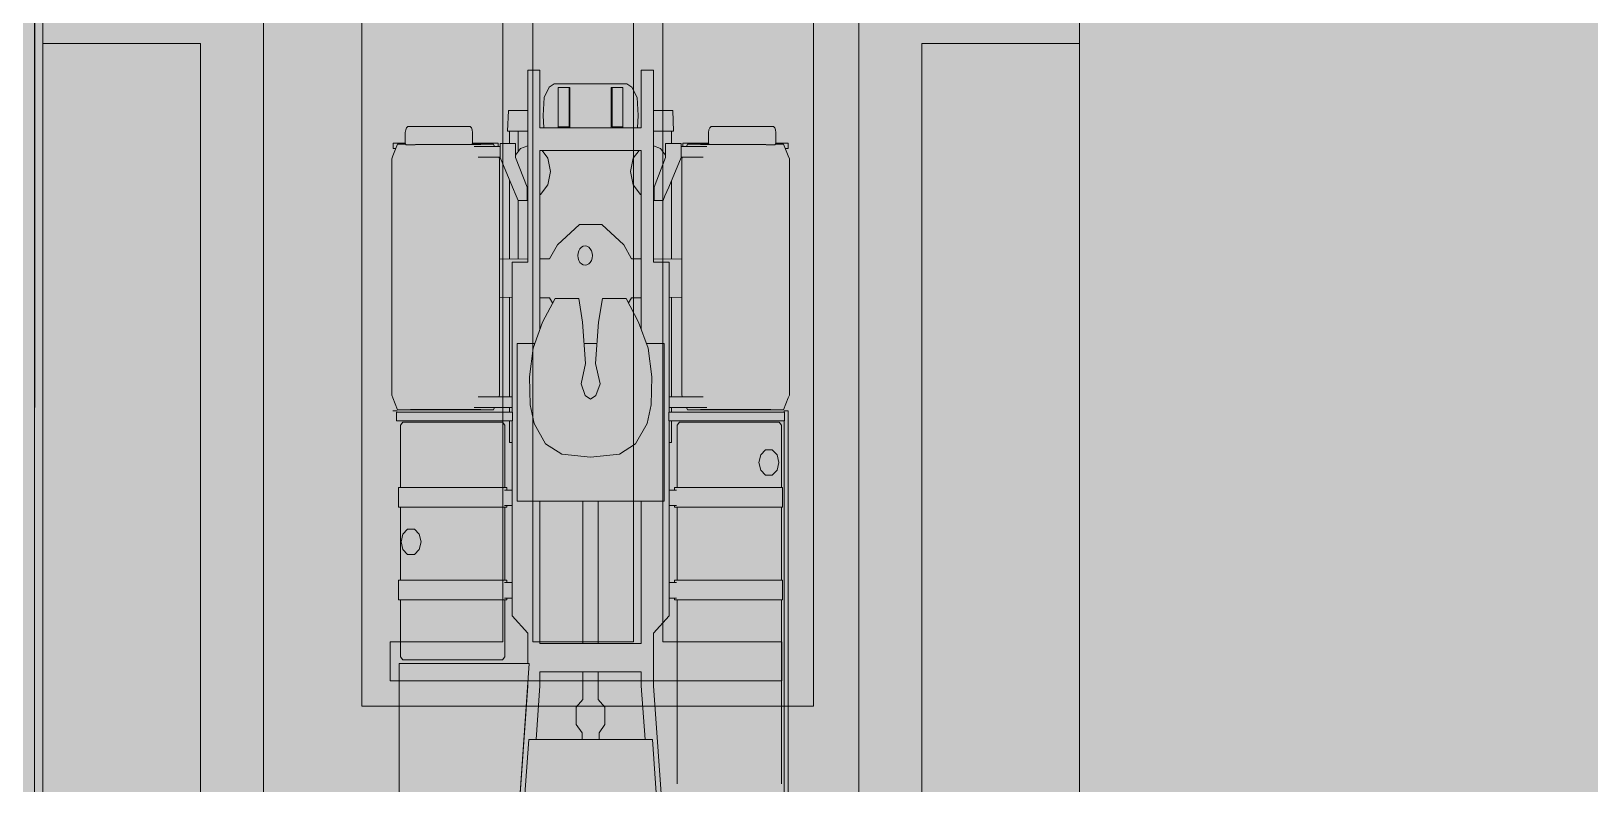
# Model space of a CAD drawing. Header units: millimetres. Extents: x -284281 to 1648660, y -821378 to -151356.
# Drawn here: x 155108 to 160056, y -257215 to -254826 of the extents above; entities that cross this region are included whole.
import ezdxf

# ---------------------------------------------------------------- set-up
doc = ezdxf.new("R2010")
doc.units = ezdxf.units.MM
doc.header["$MEASUREMENT"] = 0
for name, color, linetype in [('Cars', 7, 'Continuous'), ('Nouveau_buyer', 7, 'Continuous'), ('Sols_ Dalles', 7, 'Continuous')]:
    doc.layers.add(name, color=color, linetype=linetype)

# ---------------------------------------------------------------- blocks, each defined once
blk = doc.blocks.new('Dalle_11_1', base_point=(155145.6, -242190))
at = {"layer": 'Sols_ Dalles', "linetype": 'Continuous', "lineweight": 0, "true_color": 0x3b3937}
blk.add_hatch(color=250, dxfattribs=at).paths.add_polyline_path([(155145.6, -242190), (155145.6, -243090), (155145.6, -247965), (155145.6, -248865), (155145.6, -253965), (155145.6, -254865), (155145.6, -259740), (155145.6, -260640), (158435.6, -260640), (158435.6, -259740), (158435.6, -254865), (158435.6, -253965), (158435.6, -248865), (158435.6, -247965), (158435.6, -243090), (158435.6, -242190)])
at = {"layer": 'Sols_ Dalles', "color": 250, "linetype": 'Continuous', "lineweight": 5, "true_color": 0x1f1f1f, "flags": 128}
blk.add_lwpolyline([(155145.6, -242190), (158435.6, -242190), (158435.6, -243090), (158435.6, -247965), (158435.6, -248865), (158435.6, -253965), (158435.6, -254865), (158435.6, -259740), (158435.6, -260640), (155145.6, -260640), (155145.6, -259740), (155145.6, -254865), (155145.6, -253965), (155145.6, -248865), (155145.6, -247965), (155145.6, -243090)], close=True, dxfattribs=at)
blk = doc.blocks.new('Dalle_15_1', base_point=(153175.7, -163719.5))
at = {"linetype": 'Continuous', "lineweight": 0, "true_color": 0x90b349}
blk.add_hatch(color=55, dxfattribs=at).paths.add_polyline_path([(153175.7, -163719.5), (153156.3, -271724.8), (155116.7, -271706.2), (155135.4, -165719.8), (251905.3, -165737.3), (251887.4, -265587.3), (253887.4, -265587.7), (253905.6, -163737.6)])
at = {"color": 7, "linetype": 'Continuous', "lineweight": 5, "flags": 128}
blk.add_lwpolyline([(153175.7, -163719.5), (153156.3, -271724.8), (155116.7, -271706.2), (155135.4, -165719.8), (251905.3, -165737.3), (251887.4, -265587.3), (253887.4, -265587.7), (253905.6, -163737.6)], close=True, dxfattribs=at)
blk = doc.blocks.new('tir daf01_2')
at = {"layer": 'Cars', "color": 7, "linetype": 'Continuous', "lineweight": 13}
for p, q in [((4785.9, 1486.8), (2138.4, 1486.8)), ((2138.4, 53.1), (2138.4, 1486.8)), ((12590.6, 1486.8), (2138.4, 1486.8)), ((1812.8, 1406.3), (2239.4, 1406.3)), ((1812.9, 1392.9), (2239.4, 1392.9)), ((2218, 1385.9), (2218, 142.5)), ((2341.8, 1385.9), (2218, 1385.9)), ((2239.4, 1406.3), (3075.8, 1406.3)), ((2239.4, 1392.9), (3043.8, 1392.9)), ((2341.8, 1007.8), (2341.8, 1385.9)), ((2475.6, 1381.3), (2475.6, 1388)), ((2537.8, 1388), (2475.6, 1388)), ((2537.8, 1388), (2537.8, 1381.3)), ((2770.1, 1381.3), (2770.1, 1388)), ((2832.3, 1388), (2770.1, 1388)), ((2832.3, 1388), (2832.3, 1381.3)), ((3043.8, 1176.5), (3043.8, 1394.7)), ((3071.7, 1394.7), (3043.8, 1394.7)), ((3071.7, 1394.7), (3071.7, 1176.5)), ((3075.8, 1392.9), (3071.7, 1392.9)), ((3075.8, 1399.6), (3075.8, 1406.3)), ((3075.8, 1392.9), (3075.8, 1399.6)), ((3078.3, 1391.4), (3116.3, 1406.4)), ((3078.3, 1391.4), (3078.3, 1086.7)), ((3116.3, 1406.4), (3125.5, 1410)), ((3125.5, 1410), (3126.7, 1410)), ((3126.7, 1410), (3138.5, 1410)), ((3138.5, 1410), (3161.3, 1410)), ((3161.3, 1410), (3201.8, 1410)), ((3201.8, 1410), (3256.9, 1410)), ((3256.1, 1410.5), (3247.8, 1410)), ((3266.2, 1410.5), (3256.1, 1410.5)), ((3256.9, 1410), (3317.9, 1410)), ((3286, 1410.5), (3266.2, 1410.5)), ((3314.7, 1410.5), (3286, 1410.5)), ((3350.9, 1410.5), (3314.7, 1410.5)), ((3317.9, 1410), (3339.6, 1410)), ((3339.6, 1410), (3394.1, 1410)), ((3393.2, 1410.5), (3350.9, 1410.5)), ((3439.6, 1410.5), (3393.2, 1410.5)), ((3394.1, 1410), (3464.5, 1410)), ((3488.1, 1410.5), (3439.6, 1410.5)), ((3464.5, 1410), (3536.1, 1410)), ((3536.6, 1410.5), (3488.1, 1410.5)), ((3536.1, 1410), (3606.5, 1410)), ((3582.9, 1410.5), (3536.6, 1410.5)), ((3625.2, 1410.5), (3582.9, 1410.5)), ((3606.5, 1410), (3661, 1410)), ((3661.4, 1410.5), (3625.2, 1410.5)), ((3661, 1410), (3682.7, 1410)), ((3690.1, 1410.5), (3661.4, 1410.5)), ((3682.7, 1410), (3743.8, 1410)), ((3709.9, 1410.5), (3690.1, 1410.5)), ((3720.1, 1410.5), (3709.9, 1410.5)), ((3728.3, 1410), (3720.1, 1410.5)), ((3743.8, 1410), (3798.9, 1410)), ((3798.9, 1410), (3839.4, 1410)), ((3839.4, 1410), (3862.2, 1410)), ((3862.2, 1410), (3873.9, 1410)), ((3873.9, 1410), (3875.1, 1410)), ((3875.1, 1410), (3884.4, 1406.4)), ((3884.4, 1406.4), (3922.4, 1391.4)), ((3908.2, 1397), (3908.2, 1405.8)), ((3925.2, 1405.8), (3908.2, 1405.8)), ((3922.4, 1365.9), (3922.4, 1391.4)), ((3925.2, 1367), (3925.2, 1405.8)), ((1968.5, 1384.6), (1891.6, 1384.6)), ((2294.2, 1384.6), (1968.5, 1384.6)), ((2475.6, 1384.6), (2294.2, 1384.6)), ((2475.6, 1367.1), (2475.6, 1381.3)), ((2475.6, 1330.9), (2475.6, 1367.1)), ((2665, 1384.6), (2537.8, 1384.6)), ((2537.8, 1381.3), (2537.8, 1367.1)), ((2537.8, 1367.1), (2537.8, 1330.9)), ((2770.1, 1384.6), (2665, 1384.6)), ((2770.1, 1367.1), (2770.1, 1381.3)), ((2770.1, 1330.9), (2770.1, 1367.1)), ((3030.4, 1384.6), (2832.3, 1384.6)), ((2832.3, 1381.3), (2832.3, 1367.1)), ((2832.3, 1367.1), (2832.3, 1330.9)), ((2886.9, 1370.5), (2871.6, 1355.5)), ((2871.6, 1355.5), (2871.6, 1336.9)), ((2871.6, 1336.9), (2871.6, 1333.9)), ((2911.5, 1376.3), (2886.9, 1370.5)), ((2936.2, 1370.5), (2911.5, 1376.3)), ((2951.4, 1355.5), (2936.2, 1370.5)), ((2951.4, 1355.5), (2951.4, 1336.9)), ((2951.4, 1336.9), (2951.4, 1333.9)), ((3039.9, 1377.4), (3030.4, 1384.6)), ((3039.9, 1377.4), (3039.9, 1371.6)), ((3039.9, 1371.6), (3039.9, 1360)), ((3039.9, 1360), (3039.9, 1327.6)), ((3079.8, 1350.7), (3079.8, 1326)), ((3919.6, 1363.9), (3923.8, 1367)), ((3919.6, 1363.9), (3919.6, 1335.8)), ((3958.9, 1367), (3923.8, 1367)), ((3967, 1365.7), (3958.9, 1367)), ((3974.3, 1363.3), (3967, 1365.7)), ((3974.3, 1363.3), (3978.2, 1358.9)), ((3978.2, 1321.3), (3978.2, 1358.9)), ((2475.6, 1102.3), (2475.6, 1330.9)), ((2537.8, 1330.9), (2537.8, 1102.3)), ((2770.1, 1102.3), (2770.1, 1330.9)), ((2832.3, 1330.9), (2832.3, 1102.3)), ((2886.9, 1318.9), (2871.6, 1333.9)), ((2911.5, 1313.2), (2886.9, 1318.9)), ((2936.2, 1318.9), (2911.5, 1313.2)), ((2951.4, 1333.9), (2936.2, 1318.9)), ((3039.9, 1327.6), (3039.9, 1110.3)), ((3079.8, 1326), (3079.8, 1152.1)), ((3920.8, 1326), (3920.8, 1334.7)), ((3920.8, 1152.1), (3920.8, 1326)), ((3978.2, 1260.1), (3978.2, 1321.3)), ((3978.2, 1199), (3978.2, 1260.1)), ((3978.2, 1161.3), (3978.2, 1199)), ((3043.8, 1026.8), (3043.8, 1176.5)), ((3071.7, 1176.5), (3071.7, 1026.8)), ((3079.8, 1152.1), (3079.8, 1127.4)), ((3086.1, 1027.9), (3086.1, 1148.1)), ((3915, 1148.3), (3915, 1065.9)), ((3923.8, 1153.3), (3920.8, 1155.5)), ((3920.8, 1127.4), (3920.8, 1152.1)), ((3922.4, 1086.7), (3922.4, 1154.3)), ((3958.9, 1153.3), (3923.8, 1153.3)), ((3925.2, 1072.1), (3925.2, 1153.3)), ((3967, 1154.5), (3958.9, 1153.3)), ((3974.3, 1157), (3967, 1154.5)), ((3978.2, 1161.3), (3974.3, 1157)), ((2475.6, 1066), (2475.6, 1102.3)), ((2537.8, 1102.3), (2537.8, 1066)), ((2770.1, 1066), (2770.1, 1102.3)), ((2832.3, 1102.3), (2832.3, 1066)), ((3039.9, 1110.3), (3039.9, 1078)), ((3119.9, 1135.9), (3119.9, 1027.9)), ((3881.2, 1065.9), (3881.2, 1136)), ((1891.6, 1053.4), (1968.5, 1053.4)), ((1968.5, 1053.4), (2294.2, 1053.4)), ((2294.2, 1053.4), (2475.6, 1053.4)), ((2475.6, 1051.8), (2475.6, 1066)), ((2475.6, 1045.1), (2475.6, 1051.8)), ((2481, 1045.1), (2475.6, 1045.1)), ((2481, 1027.9), (2481, 1051.6)), ((2530.5, 1051.6), (2530.5, 1027.9)), ((2537.8, 1045.1), (2530.5, 1045.1)), ((2537.8, 1066), (2537.8, 1051.8)), ((2665, 1053.4), (2537.8, 1053.4)), ((2537.8, 1051.8), (2537.8, 1045.1)), ((2770.1, 1053.4), (2665, 1053.4)), ((2770.1, 1051.8), (2770.1, 1066)), ((2770.1, 1045.1), (2770.1, 1051.8)), ((2774.6, 1045.1), (2770.1, 1045.1)), ((2774.6, 1027.9), (2774.6, 1051.6)), ((2824.1, 1051.6), (2824.1, 1027.9)), ((2832.3, 1045.1), (2824.1, 1045.1)), ((2832.3, 1066), (2832.3, 1051.8)), ((3030.4, 1053.4), (2832.3, 1053.4)), ((2832.3, 1051.8), (2832.3, 1045.1)), ((3039.9, 1060.6), (3030.4, 1053.4)), ((3039.9, 1078), (3039.9, 1066.4)), ((3039.9, 1066.4), (3039.9, 1060.6)), ((3086.1, 1083.6), (3078.3, 1086.7)), ((3125.5, 1068.1), (3119.9, 1070.2)), ((3126.7, 1068.1), (3125.5, 1068.1)), ((3138.5, 1068.1), (3126.7, 1068.1)), ((3161.3, 1068.1), (3138.5, 1068.1)), ((3201.8, 1068.1), (3161.3, 1068.1)), ((3256.9, 1068.1), (3201.8, 1068.1)), ((3317.9, 1068.1), (3256.9, 1068.1)), ((3339.6, 1068.1), (3317.9, 1068.1)), ((3394.1, 1068.1), (3339.6, 1068.1)), ((3464.5, 1068.1), (3394.1, 1068.1)), ((3436, 1068.1), (3435.6, 1027.9)), ((3536.1, 1068.1), (3464.5, 1068.1)), ((3606.5, 1068.1), (3536.1, 1068.1)), ((3556.6, 1068.1), (3557.6, 978.2)), ((3661, 1068.1), (3606.5, 1068.1)), ((3682.7, 1068.1), (3661, 1068.1)), ((3743.8, 1068.1), (3682.7, 1068.1)), ((3798.9, 1068.1), (3743.8, 1068.1)), ((3785.8, 1027), (3879.9, 1065.9)), ((3839.4, 1068.1), (3798.9, 1068.1)), ((3862.2, 1068.1), (3839.4, 1068.1)), ((3873.9, 1068.1), (3862.2, 1068.1)), ((3875.1, 1068.1), (3873.9, 1068.1)), ((3881.2, 1070.4), (3875.1, 1068.1)), ((3879.9, 1065.9), (3880.1, 1065.9)), ((3880.1, 1065.9), (3911, 1065.9)), ((3911, 1065.9), (3924.4, 1065.9)), ((3922.4, 1086.7), (3915, 1083.7)), ((3915, 1072.1), (3925.2, 1072.1)), ((3924.4, 1065.9), (3924.4, 1017.1)), ((4028.3, 1039.6), (3963.5, 1042.2)), ((3963.5, 1042.2), (3963.5, 1011.1)), ((4028.3, 1039.6), (4028.3, 1011.1)), ((1700.8, 1013.7), (2202.8, 978.2)), ((1701.6, 998.8), (2032.1, 975)), ((2341.8, 1007.8), (6313.5, 1007.8)), ((2425.1, 1027.9), (2369.9, 978.2)), ((3006.1, 1027.9), (2425.1, 1027.9)), ((2788.3, 778.8), (2788.3, 1012)), ((2788.3, 1012), (2852.8, 1012)), ((2852.8, 1012), (2865.1, 1012)), ((2865.1, 1012), (2942.7, 1012)), ((2942.7, 1012), (2955, 1012)), ((2955, 1012), (2942.7, 1012)), ((2955, 1012), (2987.6, 1012)), ((2975, 1028.9), (2975, 1035.8)), ((2975, 1035.8), (3043.8, 1035.8)), ((2975, 1027.9), (2975, 1028.9)), ((2987.6, 1012), (2999.9, 1012)), ((2999.9, 1012), (3038.7, 1012)), ((3043.8, 1027.9), (3006.1, 1027.9)), ((3038.7, 1012), (3077.5, 1012)), ((3071.7, 1026.8), (3043.8, 1026.8)), ((3071.7, 1035.8), (3086.1, 1035.8)), ((3547.1, 1027.9), (3071.7, 1027.9)), ((3077.5, 1012), (3089.8, 1012)), ((3089.8, 1012), (3122.4, 1012)), ((3119.9, 1035.8), (3435.6, 1035.8)), ((3122.4, 1012), (3134.7, 1012)), ((3134.7, 1012), (3212.3, 1012)), ((3212.3, 1012), (3224.6, 1012)), ((3224.6, 1012), (3289, 1012)), ((3289, 1012), (3289, 955.9)), ((3547.1, 978.2), (3547.1, 1027.9)), ((3557, 1035.8), (3807.1, 1035.8)), ((3743.6, 1008.3), (3557.3, 1008.3)), ((3743.6, 1008.7), (3757.6, 1014.8)), ((3743.6, 980.3), (3743.6, 1008.7)), ((3757.6, 1014.8), (3785.8, 1027)), ((3880.1, 1017.1), (3785.8, 980.3)), ((3911, 1017.1), (3880.1, 1017.1)), ((3908.4, 1001.1), (3887, 1017.1)), ((3963.5, 1008.3), (3898.7, 1008.3)), ((3916.5, 978.2), (3908.4, 1001.1)), ((3924.4, 1017.1), (3911, 1017.1)), ((3924.4, 1035.8), (3963.5, 1035.8)), ((3963.5, 1011.1), (3963.5, 978.2)), ((4028.3, 1011.1), (4028.3, 978.2)), ((2032.1, 975), (2032.1, 778.8)), ((2202.8, 939.8), (2032.1, 951.8)), ((2202.8, 978.2), (2369.9, 978.2)), ((2971.2, 921.6), (3035.2, 958.1)), ((3035.2, 958.1), (3094.6, 970.8)), ((3094.6, 970.8), (3183.9, 973.1)), ((3183.9, 973.1), (3274.4, 961.2)), ((3274.4, 961.2), (3357.3, 931.4)), ((3547.1, 978.2), (3725.8, 978.2)), ((3725.8, 978.2), (4156.8, 978.2)), ((3757.6, 980.3), (3743.6, 980.3)), ((3754.7, 980.3), (3753.9, 978.2)), ((3785.8, 980.3), (3757.6, 980.3)), ((4156.8, 978.2), (4156.8, 939.8)), ((2246.6, 939.8), (2202.8, 939.8)), ((2246.6, 778.8), (2246.6, 939.8)), ((2336.7, 939.8), (2336.7, 778.8)), ((2788.3, 939.8), (2336.7, 939.8)), ((2341.8, 595), (2341.8, 914.8)), ((6313.5, 914.8), (2341.8, 914.8)), ((2938.3, 870.1), (2971.2, 921.6)), ((3725.8, 939.8), (3333.9, 939.8)), ((3357.3, 931.4), (3432.3, 891.8)), ((3434.1, 908.9), (3417.8, 899.5)), ((3432.3, 816.4), (3432.3, 891.8)), ((3434.5, 939.8), (3434.1, 908.9)), ((3558.1, 939.8), (3558.5, 908.9)), ((3558.5, 908.9), (3602, 883.9)), ((3901.6, 939.8), (3725.8, 939.8)), ((3761.4, 939.8), (3762.1, 937.7)), ((3762.1, 937.7), (3793, 914.4)), ((3793, 914.4), (3835.2, 905.9)), ((3835.2, 905.9), (3877.5, 914.4)), ((3877.5, 914.4), (3901.6, 932.6)), ((3901.6, 778.8), (3901.6, 939.8)), ((3973.7, 939.8), (3973.7, 778.8)), ((4156.8, 939.8), (3973.7, 939.8)), ((4012.5, 929.4), (3973.7, 927.3)), ((4070.1, 926.2), (4012.5, 929.4)), ((4103.2, 910.1), (4070.1, 926.2)), ((4113.3, 894.1), (4103.2, 910.1)), ((4113.3, 778.8), (4113.3, 894.1)), ((2928.4, 778.8), (2938.3, 870.1)), ((3602, 883.9), (3667.3, 814)), ((3973.7, 881.4), (3977.1, 881.4)), ((3973.7, 844.5), (3977.1, 844.5)), ((3977.1, 881.4), (4012.5, 881.4)), ((3977.1, 847.1), (3977.1, 881.4)), ((4102.2, 847.1), (3977.1, 847.1)), ((4012.5, 847.1), (3977.1, 847.1)), ((3977.1, 847.1), (4064.6, 847.1)), ((3977.1, 844.5), (4102.2, 844.5)), ((4012.5, 881.4), (4064.6, 881.4)), ((4064.6, 881.4), (4102.2, 881.4)), ((4102.2, 847.1), (4102.2, 881.4)), ((4102.2, 844.5), (4102.2, 847.1)), ((2032.1, 806.1), (2054, 806.1)), ((2054, 806.1), (2079.7, 824.1)), ((2079.7, 824.1), (2135, 824.1)), ((2135, 824.1), (2159.3, 803.3)), ((2159.3, 803.3), (2246.6, 803.3)), ((2336.7, 803.3), (2788.3, 803.3)), ((3124, 795.5), (3112.8, 778.8)), ((3124, 795.5), (3161.3, 809)), ((3225.8, 794.9), (3161.3, 809)), ((3357.3, 804), (3225.8, 794.9)), ((3289, 799.3), (3289, 778.8)), ((3432.3, 816.4), (3357.3, 804)), ((3667.3, 814), (3667.3, 778.8)), ((2032.1, 778.8), (2032.1, 582.6)), ((2054, 751.6), (2032.1, 751.6)), ((2079.7, 733.5), (2054, 751.6)), ((2159.3, 754.4), (2135, 733.5)), ((2246.6, 754.4), (2159.3, 754.4)), ((2246.6, 617.9), (2246.6, 778.8)), ((2336.7, 778.8), (2336.7, 617.9)), ((2788.3, 754.4), (2336.7, 754.4)), ((2788.3, 545.6), (2788.3, 778.8)), ((2938.3, 687.6), (2928.4, 778.8)), ((3112.8, 778.8), (3124, 762.1)), ((3161.3, 748.7), (3124, 762.1)), ((3161.3, 748.7), (3225.8, 762.7)), ((3225.8, 762.7), (3357.3, 753.6)), ((3289, 778.8), (3289, 758.4)), ((3357.3, 753.6), (3432.3, 741.2)), ((3538.7, 767.4), (3537.6, 761.4)), ((3537.6, 761.4), (3538.7, 755.5)), ((3541.8, 773), (3538.7, 767.4)), ((3538.7, 755.5), (3541.8, 749.9)), ((3546.6, 777.7), (3541.8, 773)), ((3541.8, 749.9), (3546.6, 745.1)), ((3553, 781.4), (3546.6, 777.7)), ((3546.6, 745.1), (3553, 741.5)), ((3560.4, 783.7), (3553, 781.4)), ((3568.3, 784.5), (3560.4, 783.7)), ((3576.3, 783.7), (3568.3, 784.5)), ((3583.7, 781.4), (3576.3, 783.7)), ((3590, 777.7), (3583.7, 781.4)), ((3583.7, 741.5), (3590, 745.1)), ((3594.9, 773), (3590, 777.7)), ((3590, 745.1), (3594.9, 749.9)), ((3598, 767.4), (3594.9, 773)), ((3594.9, 749.9), (3598, 755.5)), ((3599, 761.4), (3598, 767.4)), ((3598, 755.5), (3599, 761.4)), ((3667.3, 743.7), (3602, 673.8)), ((3667.3, 778.8), (3667.3, 743.7)), ((3901.6, 617.9), (3901.6, 778.8)), ((3973.7, 778.8), (3973.7, 617.9)), ((4113.3, 663.6), (4113.3, 778.8)), ((2135, 733.5), (2079.7, 733.5)), ((3432.3, 665.9), (3432.3, 741.2)), ((3553, 741.5), (3560.4, 739.2)), ((3560.4, 739.2), (3568.3, 738.4)), ((3568.3, 738.4), (3576.3, 739.2)), ((3576.3, 739.2), (3583.7, 741.5)), ((3977.1, 713.2), (3973.7, 713.2)), ((4102.2, 713.2), (3977.1, 713.2)), ((3977.1, 710.6), (4102.2, 710.6)), ((3977.1, 710.6), (4012.5, 710.6)), ((4064.6, 710.6), (3977.1, 710.6)), ((3977.1, 676.2), (3977.1, 710.6)), ((4102.2, 713.2), (4102.2, 710.6)), ((4102.2, 710.6), (4102.2, 676.2)), ((2971.2, 636.1), (2938.3, 687.6)), ((3432.3, 665.9), (3357.3, 626.3)), ((3417.8, 658.2), (3434.1, 648.8)), ((3434.1, 648.8), (3434.5, 617.9)), ((3558.5, 648.8), (3558.1, 617.9)), ((3602, 673.8), (3558.5, 648.8)), ((3793, 643.2), (3762.1, 620)), ((3835.2, 651.7), (3793, 643.2)), ((3877.5, 643.2), (3835.2, 651.7)), ((3901.6, 625.1), (3877.5, 643.2)), ((3977.1, 676.2), (3973.7, 676.2)), ((4012.5, 676.2), (3977.1, 676.2)), ((4064.6, 676.2), (4012.5, 676.2)), ((4102.2, 676.2), (4064.6, 676.2)), ((4070.1, 631.4), (4103.2, 647.5)), ((4103.2, 647.5), (4113.3, 663.6)), ((2032.1, 605.8), (2202.8, 617.9)), ((2202.8, 617.9), (2246.6, 617.9)), ((2336.7, 617.9), (2788.3, 617.9)), ((2341.8, 595), (6313.5, 595)), ((3035.2, 599.5), (2971.2, 636.1)), ((3094.6, 586.8), (3035.2, 599.5)), ((3274.4, 596.5), (3183.9, 584.6)), ((3357.3, 626.3), (3274.4, 596.5)), ((3289, 601.7), (3289, 545.6)), ((3725.8, 617.9), (3333.9, 617.9)), ((3901.6, 617.9), (3725.8, 617.9)), ((3762.1, 620), (3761.4, 617.9)), ((3973.7, 630.4), (4012.5, 628.2)), ((3973.7, 617.9), (4156.8, 617.9)), ((4012.5, 628.2), (4070.1, 631.4)), ((4156.8, 617.9), (4156.8, 579.5)), ((2202.8, 579.5), (1700.8, 544)), ((2032.1, 582.6), (1701.6, 558.8)), ((2273.2, 583.8), (1848.1, 553.7)), ((2212.2, 579.5), (2202.8, 579.5)), ((2273.2, 364.9), (2273.2, 583.8)), ((2369.9, 579.5), (2273.2, 579.5)), ((2369.9, 579.5), (2425.1, 529.7)), ((2852.8, 545.6), (2788.3, 545.6)), ((2865.1, 545.6), (2852.8, 545.6)), ((2942.7, 545.6), (2865.1, 545.6)), ((2955, 545.6), (2942.7, 545.6)), ((2955, 545.6), (2942.7, 545.6)), ((2987.6, 545.6), (2955, 545.6)), ((2999.9, 545.6), (2987.6, 545.6)), ((3038.7, 545.6), (2999.9, 545.6)), ((3077.5, 545.6), (3038.7, 545.6)), ((3089.8, 545.6), (3077.5, 545.6)), ((3122.4, 545.6), (3089.8, 545.6)), ((3183.9, 584.6), (3094.6, 586.8)), ((3134.7, 545.6), (3122.4, 545.6)), ((3212.3, 545.6), (3134.7, 545.6)), ((3224.6, 545.6), (3212.3, 545.6)), ((3224.6, 545.6), (3212.3, 545.6)), ((3289, 545.6), (3224.6, 545.6)), ((3547.1, 529.7), (3547.1, 579.5)), ((3725.8, 579.5), (3547.1, 579.5)), ((3557.6, 579.5), (3556.6, 489.6)), ((3557.3, 549.3), (3743.6, 549.3)), ((4156.8, 579.5), (3725.8, 579.5)), ((3743.6, 549), (3743.6, 577.3)), ((3743.6, 577.3), (3757.6, 577.3)), ((3743.6, 549), (3757.6, 542.9)), ((3753.9, 579.5), (3754.7, 577.3)), ((3757.6, 577.3), (3785.8, 577.3)), ((3785.8, 577.3), (3880.1, 540.5)), ((3887, 540.5), (3908.4, 556.6)), ((3898.7, 549.3), (3963.5, 549.3)), ((3908.4, 556.6), (3916.5, 579.5)), ((3963.5, 579.5), (3963.5, 546.5)), ((3963.5, 546.5), (3963.5, 515.4)), ((4028.3, 579.5), (4028.3, 546.5)), ((4028.3, 546.5), (4028.3, 518)), ((2284.7, 499.5), (2294.2, 506.7)), ((2284.7, 493.7), (2284.7, 499.5)), ((2284.7, 493.7), (2284.7, 499.5)), ((2294.2, 506.7), (2475.5, 506.7)), ((2341.8, 142.5), (2341.8, 500.3)), ((6313.5, 500.3), (2341.8, 500.3)), ((2425.1, 529.7), (3006.1, 529.7)), ((2475.5, 505.8), (2475.5, 512.5)), ((2475.5, 512.5), (2481, 512.5)), ((2475.5, 491.6), (2475.5, 505.8)), ((2481, 506), (2481, 529.7)), ((2530.5, 529.7), (2530.5, 506)), ((2530.5, 512.5), (2537.7, 512.5)), ((2537.7, 512.5), (2537.7, 505.8)), ((2537.7, 506.7), (2667.1, 506.7)), ((2537.7, 505.8), (2537.7, 491.6)), ((2667.1, 506.7), (2770.1, 506.7)), ((2770.1, 505.8), (2770.1, 512.5)), ((2770.1, 512.5), (2774.6, 512.5)), ((2770.1, 491.6), (2770.1, 505.8)), ((2774.6, 506), (2774.6, 529.7)), ((2824.1, 529.7), (2824.1, 506)), ((2824.1, 512.5), (2832.3, 512.5)), ((2832.3, 512.5), (2832.3, 505.8)), ((3030.4, 506.7), (2832.3, 506.7)), ((2832.3, 505.8), (2832.3, 491.6)), ((2975, 528.7), (2975, 529.7)), ((2975, 521.9), (2975, 528.7)), ((3043.8, 521.9), (2975, 521.9)), ((3006.1, 529.7), (3043.8, 529.7)), ((3039.9, 499.5), (3030.4, 506.7)), ((3039.9, 499.5), (3039.9, 493.7)), ((3043.8, 381.2), (3043.8, 530.9)), ((3043.8, 530.9), (3071.7, 530.9)), ((3071.7, 530.9), (3071.7, 381.2)), ((3071.7, 529.7), (3547.1, 529.7)), ((3086.1, 521.9), (3071.7, 521.9)), ((3086.1, 409.6), (3086.1, 529.7)), ((3119.9, 529.7), (3119.9, 421.8)), ((3435.6, 521.9), (3119.9, 521.9)), ((3435.6, 529.7), (3436, 489.6)), ((3807.1, 521.9), (3557, 521.9)), ((3757.6, 542.9), (3785.8, 530.7)), ((3785.8, 530.7), (3879.9, 491.7)), ((3880.1, 540.5), (3911, 540.5)), ((3911, 540.5), (3924.4, 540.5)), ((3924.4, 540.5), (3924.4, 491.7)), ((3963.5, 521.9), (3924.4, 521.9)), ((3963.5, 515.4), (4028.3, 518)), ((2284.7, 482.1), (2284.7, 493.7)), ((2284.7, 482.1), (2284.7, 493.7)), ((2284.7, 449.7), (2284.7, 482.1)), ((2284.7, 232.4), (2284.7, 449.7)), ((2475.5, 455.4), (2475.5, 491.6)), ((2475.5, 226.8), (2475.5, 455.4)), ((2537.7, 491.6), (2537.7, 455.4)), ((2537.7, 455.4), (2537.7, 226.8)), ((2770.1, 455.4), (2770.1, 491.6)), ((2770.1, 226.8), (2770.1, 455.4)), ((2832.3, 491.6), (2832.3, 455.4)), ((2832.3, 455.4), (2832.3, 226.8)), ((3039.9, 493.7), (3039.9, 482.1)), ((3039.9, 482.1), (3039.9, 449.7)), ((3039.9, 449.7), (3039.9, 232.4)), ((3078.3, 471), (3086.1, 474.1)), ((3078.3, 471), (3078.3, 166.3)), ((3119.9, 487.4), (3125.5, 489.6)), ((3125.5, 489.6), (3126.7, 489.6)), ((3126.7, 489.6), (3138.5, 489.6)), ((3138.5, 489.6), (3161.3, 489.6)), ((3161.3, 489.6), (3201.8, 489.6)), ((3201.8, 489.6), (3256.9, 489.6)), ((3256.9, 489.6), (3317.9, 489.6)), ((3317.9, 489.6), (3339.6, 489.6)), ((3339.6, 489.6), (3394.1, 489.6)), ((3394.1, 489.6), (3464.5, 489.6)), ((3464.5, 489.6), (3536.1, 489.6)), ((3536.1, 489.6), (3606.5, 489.6)), ((3606.5, 489.6), (3661, 489.6)), ((3661, 489.6), (3682.7, 489.6)), ((3682.7, 489.6), (3743.8, 489.6)), ((3743.8, 489.6), (3798.9, 489.6)), ((3798.9, 489.6), (3839.4, 489.6)), ((3839.4, 489.6), (3862.2, 489.6)), ((3862.2, 489.6), (3873.9, 489.6)), ((3873.9, 489.6), (3875.1, 489.6)), ((3875.1, 489.6), (3881.2, 487.2)), ((3880.1, 491.7), (3879.9, 491.7)), ((3911, 491.7), (3880.1, 491.7)), ((3881.2, 421.6), (3881.2, 491.7)), ((3924.4, 491.7), (3911, 491.7)), ((3915, 491.7), (3915, 409.4)), ((3925.2, 485.5), (3915, 485.5)), ((3915, 473.9), (3922.4, 471)), ((3922.4, 403.3), (3922.4, 471)), ((3925.2, 404.4), (3925.2, 485.5)), ((2138.4, 416.3), (2138.4, 53.1)), ((3079.8, 430.3), (3079.8, 405.6)), ((3079.8, 430.3), (3079.8, 405.6)), ((3079.8, 405.6), (3079.8, 231.7)), ((3920.8, 405.6), (3920.8, 430.3)), ((3920.8, 231.7), (3920.8, 405.6)), ((3920.8, 402.2), (3923.8, 404.4)), ((3923.8, 404.4), (3958.9, 404.4)), ((3958.9, 404.4), (3967, 403.1)), ((3967, 403.1), (3974.3, 400.7)), ((3974.3, 400.7), (3978.2, 396.3)), ((3978.2, 358.7), (3978.2, 396.3)), ((2273.2, 170.7), (2273.2, 364.9)), ((3043.8, 162.9), (3043.8, 381.2)), ((3071.7, 381.2), (3071.7, 162.9)), ((3978.2, 297.5), (3978.2, 358.7)), ((3978.2, 236.4), (3978.2, 297.5)), ((2284.7, 200.1), (2284.7, 232.4)), ((2284.7, 188.5), (2284.7, 200.1)), ((2475.5, 190.5), (2475.5, 226.8)), ((2537.7, 226.8), (2537.7, 190.5)), ((2619.8, 219.7), (2635.1, 234.7)), ((2619.8, 216.7), (2619.8, 219.7)), ((2619.8, 198.1), (2619.8, 216.7)), ((2619.8, 198.1), (2635.1, 183.1)), ((2635.1, 234.7), (2659.7, 240.5)), ((2659.7, 240.5), (2684.4, 234.7)), ((2684.4, 234.7), (2699.6, 219.7)), ((2684.4, 183.1), (2699.6, 198.1)), ((2699.6, 216.7), (2699.6, 219.7)), ((2699.6, 198.1), (2699.6, 216.7)), ((2770.1, 190.5), (2770.1, 226.8)), ((2832.3, 226.8), (2832.3, 190.5)), ((3039.9, 232.4), (3039.9, 200.1)), ((3039.9, 200.1), (3039.9, 188.5)), ((3079.8, 231.7), (3079.8, 207)), ((3919.6, 221.9), (3919.6, 193.8)), ((3920.8, 222.9), (3920.8, 231.7)), ((3978.2, 198.8), (3974.3, 194.4)), ((3978.2, 198.8), (3978.2, 236.4)), ((1848.1, 170.7), (2273.2, 170.7)), ((2284.7, 182.6), (2284.7, 188.5)), ((2284.7, 182.6), (2294.2, 175.5)), ((2294.2, 175.5), (2475.5, 175.5)), ((2475.5, 176.4), (2475.5, 190.5)), ((2475.5, 169.6), (2475.5, 176.4)), ((2475.5, 169.6), (2537.7, 169.6)), ((2537.7, 190.5), (2537.7, 176.4)), ((2537.7, 176.4), (2537.7, 169.6)), ((2537.7, 175.5), (2667.1, 175.5)), ((2635.1, 183.1), (2659.7, 177.4)), ((2659.7, 177.4), (2684.4, 183.1)), ((2667.1, 175.5), (2770.1, 175.5)), ((2770.1, 176.4), (2770.1, 190.5)), ((2770.1, 169.6), (2770.1, 176.4)), ((2770.1, 169.6), (2832.3, 169.6)), ((2832.3, 190.5), (2832.3, 176.4)), ((2832.3, 176.4), (2832.3, 169.6)), ((2832.3, 175.5), (3030.4, 175.5)), ((3030.4, 175.5), (3039.9, 182.6)), ((3039.9, 188.5), (3039.9, 182.6)), ((3043.8, 162.9), (3071.7, 162.9)), ((3075.8, 158.1), (3075.8, 164.8)), ((3075.8, 151.3), (3075.8, 158.1)), ((3116.3, 151.3), (3078.3, 166.3)), ((3125.5, 147.7), (3116.3, 151.3)), ((3884.4, 151.3), (3875.1, 147.7)), ((3922.4, 166.3), (3884.4, 151.3)), ((3908.2, 151.9), (3908.2, 160.7)), ((3908.2, 151.9), (3925.2, 151.9)), ((3923.8, 190.7), (3919.6, 193.8)), ((3922.4, 166.3), (3922.4, 191.7)), ((3923.8, 190.7), (3958.9, 190.7)), ((3925.2, 151.9), (3925.2, 190.7)), ((3958.9, 190.7), (3967, 191.9)), ((3967, 191.9), (3974.3, 194.4)), ((2218, 142.5), (2341.8, 142.5)), ((3126.7, 147.7), (3125.5, 147.7)), ((3138.5, 147.7), (3126.7, 147.7)), ((3161.3, 147.7), (3138.5, 147.7)), ((3201.8, 147.7), (3161.3, 147.7)), ((3256.9, 147.7), (3201.8, 147.7)), ((3317.9, 147.7), (3256.9, 147.7)), ((3339.6, 147.7), (3317.9, 147.7)), ((3394.1, 147.7), (3339.6, 147.7)), ((3464.5, 147.7), (3394.1, 147.7)), ((3536.1, 147.7), (3464.5, 147.7)), ((3606.5, 147.7), (3536.1, 147.7)), ((3661, 147.7), (3606.5, 147.7)), ((3682.7, 147.7), (3661, 147.7)), ((3743.8, 147.7), (3682.7, 147.7)), ((3798.9, 147.7), (3743.8, 147.7)), ((3839.4, 147.7), (3798.9, 147.7)), ((3862.2, 147.7), (3839.4, 147.7)), ((3873.9, 147.7), (3862.2, 147.7)), ((3875.1, 147.7), (3873.9, 147.7)), ((2138.4, 53.1), (12590.6, 53.1))]:
    blk.add_line(p, q, dxfattribs=at)
at = {"layer": 'Cars', "color": 7, "linetype": 'Continuous', "lineweight": 5}
for p, q in [((2138.4, 1486.8), (2138.4, 416.3)), ((4785.9, 1486.8), (2138.4, 1486.8)), ((2138.4, 416.3), (2138.4, 53.1)), ((2138.4, 53.1), (9943.1, 53.1))]:
    blk.add_line(p, q, dxfattribs=at)

msp = doc.modelspace()

# ---------------------------------------------------------------- hatches: boundary and pattern name
at = {"linetype": 'Continuous', "lineweight": 0, "true_color": 0x6f6f6f}
h = msp.add_hatch(color=8, dxfattribs=at)
h.paths.add_polyline_path([(141848.4421, -295062.57111), (269220.82107, -293826.86817), (269220.82107, -270902.73426), (268763.04853, -270902.73426), (254213.59981, -271040.57524), (254213.59981, -163437.63526), (153156.19977, -163437.63526), (153156.19977, -271040.57524), (153182.9625, -271040.57014), (153183.14559, -272000.51417, -0.4094273642), (149183.68145, -275935.04226), (141848.4421, -275935.04226)])
h.paths.add_polyline_path([(158435.58359, -260639.95299), (155145.58359, -260639.95299), (155145.58359, -248364.9528), (155145.58359, -243089.97435), (155145.58359, -242189.97435), (158435.58359, -242189.97435)], flags=0)
h.paths.add_polyline_path([(161503.43335, -171995.57011), (161503.43335, -193810.57122), (161503.43335, -230015.57011), (161503.43335, -260810.57129), (196775.04197, -260810.57129), (196775.04197, -222495.57011), (186955.54197, -222495.57011), (186955.54197, -218295.57011), (196754.55038, -218295.57011), (196754.55038, -208495.57004), (196754.55038, -204495.57011), (193355.54197, -204495.57011), (193355.54197, -195161.53481), (195576.03357, -195161.53481), (195576.03357, -189810.57129), (217850.06795, -189810.57129), (217850.06795, -262266.88531), (245610.04479, -262266.88531), (245610.04479, -253395.57129), (245626.03357, -253395.57129), (246426.03357, -253395.57129), (247826.03357, -253395.57129), (247826.03357, -248005.57129), (247826.03357, -246605.57129), (245626.03357, -246605.57129), (245610.04479, -246605.57129), (245610.04479, -171995.57011), (212806.27958, -171995.57011)], flags=0)
h.paths.add_polyline_path([(162737.04244, -269433.91257, -0.0903186603), (162858.77258, -268727.62319, -0.2014487277), (163912.63869, -267592.73981, -0.1042114453), (164718.00561, -267415.05524), (165317.97869, -267409.37112, -0.1040446075), (166125.35422, -267571.24421, -0.2382554567), (167284.25653, -268953.31764, -0.0551886218), (167336.83602, -269390.33428), (167338.93075, -269611.43843), (167351.04633, -270890.26697), (167092.5827, -271892.76052, -0.2679491924), (165370.08316, -272909.1243), (164770.11009, -272914.80843, -0.1937174639), (163379.25202, -272370.18517, -0.0705687558), (163028.66346, -271931.26196, -0.1316524976), (162751.25276, -270933.84526)], flags=0)
h.paths.add_polyline_path([(175327.75206, -275599.00212, -0.4157910988), (173316.98603, -273599.0311), (173316.98603, -273452.05237), (173330.48786, -267377.82411, -0.3805567013), (175316.98603, -265609.82626), (175394.71409, -265609.82626), (175394.71409, -270609.82626), (190394.71409, -270609.82626), (190394.71409, -265609.82626), (195356.19118, -265609.82626, -0.4142135624), (196856.19118, -267109.82626), (196856.19118, -273660.69924, -0.3455016121), (195137.28541, -275433.43196)], flags=0)
h.paths.add_polyline_path([(205510.09252, -271504.08297, -0.1344739343), (205230.94767, -270484.93746), (205230.94767, -268984.93746, -0.4142135624), (207230.94767, -266984.93746), (207830.94767, -266984.93746, -0.4142135624), (209830.94767, -268984.93746), (209830.94767, -270484.93746, -0.1288203455), (209574.03043, -271465.58136, -0.2709362909), (207830.94767, -272484.93746), (207230.94767, -272484.93746, -0.2649799965)], flags=0)
h.paths.add_polyline_path([(217862.68721, -273329.32486), (217869.94938, -267730.33623, -0.0985615086), (218100.71805, -266943.72092), (218117.68082, -266951.54513, -0.2588490016), (219955.479, -265605.82722), (219953.14148, -265587.29374), (220637.56856, -265587.29374), (220637.56856, -265687.29374), (220637.56856, -270687.29374), (250537.56856, -270687.29374), (250537.56856, -265687.29374), (252208.00356, -265687.29374), (254186.29382, -265687.29374), (254186.29382, -267687.29374), (254186.29382, -271062.25464, 0.001345761), (254186.3228, -271073.02067), (254197.20856, -273095.23292, -0.4142135624), (252208.00356, -275105.96997), (243484.53401, -275105.96997, -0.0051889555), (243431.43827, -275116.10287), (235447.992, -275196.19066), (220071.01237, -275253.23979, -0.3865533313), (217873.0891, -273475.38502, -0.0251892193)], flags=0)
at = {"linetype": 'Continuous', "lineweight": 0, "true_color": 0x90b349}
msp.add_hatch(color=55, dxfattribs=at).paths.add_polyline_path([(153135.73629, -163719.4882), (153116.29773, -271660.98042), (155116.2977, -271661.34059), (155135.37608, -165719.84833), (251905.26212, -165737.27506), (251887.35693, -265587.29374), (253887.35689, -265587.6539), (253905.62225, -163737.63526)])

# ---------------------------------------------------------------- linework, layer by layer
at = {"color": 7, "linetype": 'Continuous', "lineweight": 5}
msp.add_lwpolyline([(153135.73629, -163719.4882), (153116.29773, -271660.98042), (155116.2977, -271661.34059), (155135.37608, -165719.84833), (251905.26212, -165737.27506), (251887.35693, -265587.29374), (253887.35689, -265587.6539), (253905.62225, -163737.63526)], close=True, dxfattribs=at)
at = {"color": 9, "linetype": 'Continuous', "lineweight": 5}
msp.add_lwpolyline([(158435.58359, -260639.95299), (158435.58359, -242189.97435), (155145.58359, -242189.97435), (155145.58359, -243089.97435), (155145.58359, -248364.9528), (155145.58359, -260639.95299)], close=True, dxfattribs=at)
at = {"layer": 'Nouveau_buyer', "color": 7, "linetype": 'Continuous', "lineweight": 5}
for points in [[(157935.58359, -243089.97435), (157935.58359, -247964.9528), (158435.58359, -247964.9528), (158435.58359, -248864.9528), (157935.58359, -248864.9528), (157935.58359, -253964.9528), (158435.58359, -253964.9528), (158435.58359, -254864.9528), (157935.58359, -254864.9528), (157935.58359, -259739.95299), (158435.58359, -259739.95299), (158435.58359, -260639.95299), (155145.58359, -260639.95299), (155145.58359, -259739.95299), (155645.58359, -259739.95299), (155645.58359, -254864.9528), (155145.58359, -254864.9528), (155145.58359, -253964.9528), (155645.58359, -253964.9528), (155645.58359, -248864.9528), (155145.58359, -248864.9528), (155145.58359, -247964.9528), (155645.58359, -247964.9528), (155645.58359, -243089.97435)], [(157935.58359, -243089.97435), (157935.58359, -247964.9528), (158435.58359, -247964.9528), (158435.58359, -248864.9528), (157935.58359, -248864.9528), (157935.58359, -253964.9528), (158435.58359, -253964.9528), (158435.58359, -254864.9528), (157935.58359, -254864.9528), (157935.58359, -259739.95299), (158435.58359, -259739.95299), (158435.58359, -260639.95299), (155145.58359, -260639.95299), (155145.58359, -259739.95299), (155645.58359, -259739.95299), (155645.58359, -254864.9528), (155145.58359, -254864.9528), (155145.58359, -253964.9528), (155645.58359, -253964.9528), (155645.58359, -248864.9528), (155145.58359, -248864.9528), (155145.58359, -247964.9528), (155645.58359, -247964.9528), (155645.58359, -243089.97435)], [(157735.58359, -254664.9528), (157735.58359, -259939.95299), (158235.58359, -259939.95299), (158235.58359, -260439.95299), (155845.58359, -260439.95299), (155345.58359, -260439.95299), (155345.58359, -259939.95299), (155845.58359, -259939.95299), (155845.58359, -254664.9528)], [(157735.58359, -254664.9528), (157735.58359, -259939.95299), (158235.58359, -259939.95299), (158235.58359, -260439.95299), (155845.58359, -260439.95299), (155345.58359, -260439.95299), (155345.58359, -259939.95299), (155845.58359, -259939.95299), (155845.58359, -254664.9528)]]:
    msp.add_lwpolyline(points, dxfattribs=at)

# ---------------------------------------------------------------- block references
at = {"color": 7, "linetype": 'Continuous', "lineweight": 5}
msp.add_blockref('Dalle_15_1', (153175.74676, -163719.4954), dxfattribs=at)
at = {"layer": 'Cars', "color": 7, "linetype": 'Continuous', "lineweight": 20, "xscale": -1, "zscale": 1000, "rotation": 270}
msp.add_blockref('tir daf01_2', (156105.22984, -259106.45935), dxfattribs=at)
at = {"layer": 'Sols_ Dalles', "color": 250, "linetype": 'Continuous', "lineweight": 5, "true_color": 0x1f1f1f}
msp.add_blockref('Dalle_11_1', (155145.58359, -242189.97435), dxfattribs=at)

doc.saveas('drawing.dxf')
